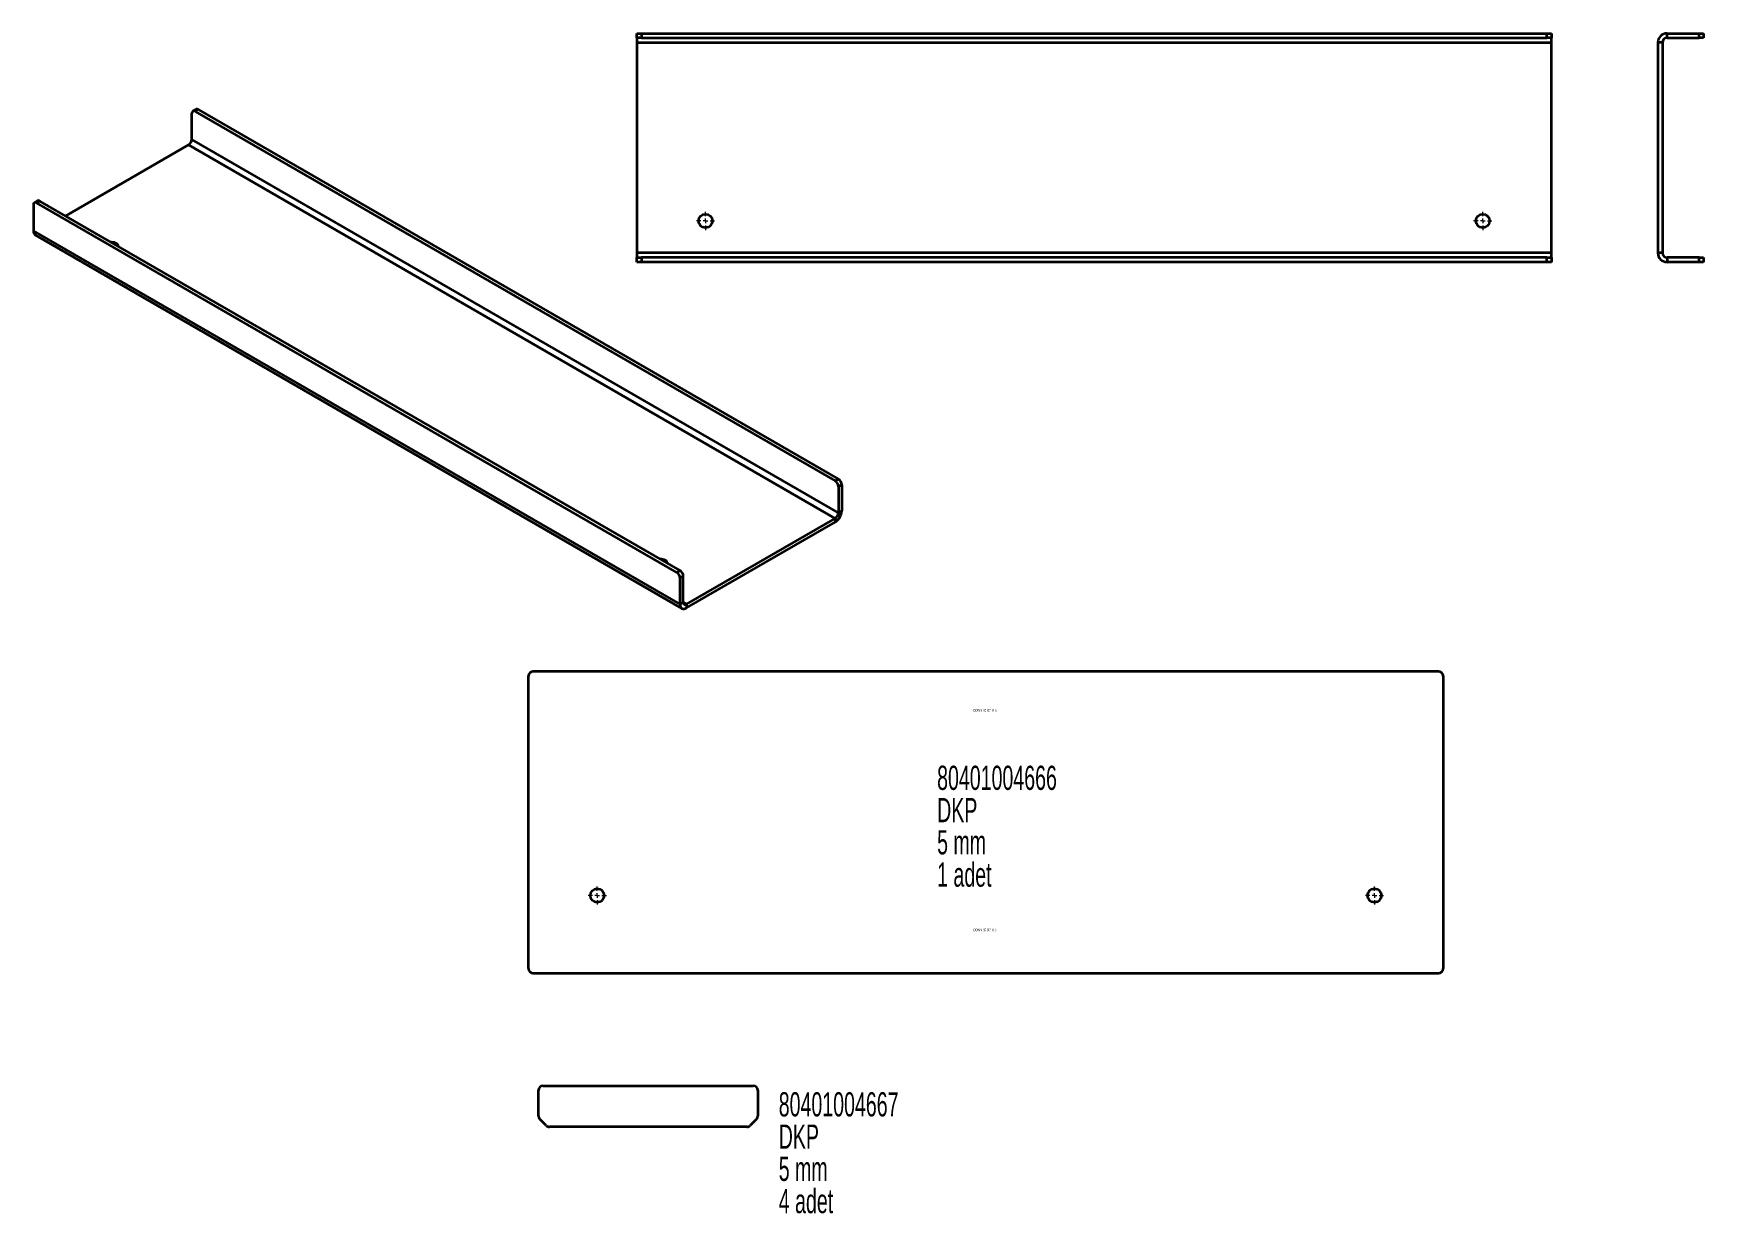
# Model space of a CAD drawing. Header units: millimetres. Extents: x -909 to 917, y -492 to 798.
import ezdxf

# ---------------------------------------------------------------- set-up
doc = ezdxf.new("R2010")
doc.units = ezdxf.units.MM
doc.styles.add('SLDTEXTSTYLE0', font='TXT', dxfattribs={"width": 0.605})
doc.styles.add('SLDTEXTSTYLE1', font='TXT', dxfattribs={"width": 0.574118})

# ---------------------------------------------------------------- blocks, each defined once
blk = doc.blocks.new('SW_NOTE_0')
at = {"color": 0, "linetype": 'Continuous', "lineweight": 0, "attachment_point": 1, "style": 'SLDTEXTSTYLE0'}
for s, insert, char_height in [('80401004666', (0, 34.1), 26.458), ('DKP', (0, -1.2), 26.46), ('5 mm', (0, -36.4), 26.46), ('1 adet', (0, -71.7), 26.46)]:
    blk.add_mtext(s, dxfattribs=dict(at, insert=insert, char_height=char_height))
blk = doc.blocks.new('SW_CENTERMARKSYMBOL_0')
at = {"color": 0, "linetype": 'Continuous', "lineweight": 18}
for p, q in [((-5, 0), (-10, 0)), ((0, 0), (-2.5, 0)), ((0, 5), (0, 10)), ((0, 0), (0, 2.5)), ((0, 0), (0, -2.5)), ((0, 0), (2.5, 0)), ((5, 0), (10, 0)), ((0, -5), (0, -10))]:
    blk.add_line(p, q, dxfattribs=at)
blk = doc.blocks.new('SW_CENTERMARKSYMBOL_1')
at = {"color": 0, "linetype": 'Continuous', "lineweight": 18}
for p, q in [((-5, 0), (-10, 0)), ((0, 0), (-2.5, 0)), ((0, 5), (0, 10)), ((0, 0), (0, 2.5)), ((0, 0), (0, -2.5)), ((0, 0), (2.5, 0)), ((5, 0), (10, 0)), ((0, -5), (0, -10))]:
    blk.add_line(p, q, dxfattribs=at)
blk = doc.blocks.new('SW_CENTERMARKSYMBOL_2')
at = {"color": 0, "linetype": 'Continuous', "lineweight": 18}
for p, q in [((-5, 0), (-10, 0)), ((0, 0), (-2.5, 0)), ((0, 5), (0, 10)), ((0, 0), (0, 2.5)), ((0, 0), (0, -2.5)), ((0, 0), (2.5, 0)), ((5, 0), (10, 0)), ((0, -5), (0, -10))]:
    blk.add_line(p, q, dxfattribs=at)
blk = doc.blocks.new('SW_CENTERMARKSYMBOL_3')
at = {"color": 0, "linetype": 'Continuous', "lineweight": 18}
for p, q in [((-5, 0), (-10, 0)), ((0, 0), (-2.5, 0)), ((0, 5), (0, 10)), ((0, 0), (0, 2.5)), ((0, 0), (0, -2.5)), ((0, 0), (2.5, 0)), ((5, 0), (10, 0)), ((0, -5), (0, -10))]:
    blk.add_line(p, q, dxfattribs=at)
blk = doc.blocks.new('SW_CENTERMARKSYMBOL_4')
at = {"color": 0, "linetype": 'Continuous', "lineweight": 18}
for p, q in [((-5, 0), (-10, 0)), ((0, 0), (-2.5, 0)), ((0, 5), (0, 10)), ((0, 0), (0, 2.5)), ((0, 0), (0, -2.5)), ((0, 0), (2.5, 0)), ((5, 0), (10, 0)), ((0, -5), (0, -10))]:
    blk.add_line(p, q, dxfattribs=at)
blk = doc.blocks.new('SW_CENTERMARKSYMBOL_5')
at = {"color": 0, "linetype": 'Continuous', "lineweight": 18}
for p, q in [((-5, 0), (-10, 0)), ((0, 0), (-2.5, 0)), ((0, 5), (0, 10)), ((0, 0), (0, 2.5)), ((0, 0), (0, -2.5)), ((0, 0), (2.5, 0)), ((5, 0), (10, 0)), ((0, -5), (0, -10))]:
    blk.add_line(p, q, dxfattribs=at)
blk = doc.blocks.new('SW_NOTE_0_1')
at = {"color": 0, "linetype": 'Continuous', "lineweight": 0, "attachment_point": 1, "style": 'SLDTEXTSTYLE0'}
for s, insert, char_height in [('80401004667', (0, 34.1), 26.458), ('DKP', (0, -1.2), 26.46), ('5 mm', (0, -36.4), 26.46), ('4 adet', (0, -71.7), 26.46)]:
    blk.add_mtext(s, dxfattribs=dict(at, insert=insert, char_height=char_height))

msp = doc.modelspace()

# ---------------------------------------------------------------- linework, layer by layer
at = {"color": 7, "linetype": 'Continuous', "lineweight": 35}
for p, q in [((-249.1, 793), (-249.1, 798)), ((-249.1, 798), (-244.1, 798)), ((-244.1, 793), (-249.1, 793)), ((-249.1, 793), (-249.1, 788)), ((-249.1, 788), (750.9, 788)), ((-249.1, 788), (-249.1, 558)), ((-244.1, 798), (-244.1, 793)), ((-244.1, 798), (745.9, 798)), ((-244.1, 793), (745.9, 793)), ((745.9, 793), (745.9, 798)), ((745.9, 798), (750.9, 798)), ((750.9, 793), (745.9, 793)), ((750.9, 798), (750.9, 793)), ((750.9, 788), (750.9, 793)), ((750.9, 558), (750.9, 788)), ((872.4, 788), (867.4, 788)), ((867.4, 788), (867.4, 558)), ((872.4, 788), (872.4, 558)), ((877.4, 793), (877.4, 798)), ((877.4, 798), (912.4, 798)), ((877.4, 793), (912.4, 793)), ((912.4, 793), (912.4, 798)), ((912.4, 798), (917.4, 798)), ((917.4, 793), (912.4, 793)), ((917.4, 798), (917.4, 793)), ((-731.2, 715), (-734.7, 712.9)), ((-728.7, 714.7), (-732.2, 712.7)), ((-732.2, 712.7), (-32.2, 308.6)), ((-728.7, 714.7), (-28.7, 310.6)), ((-735.8, 682.1), (-735.8, 710.7)), ((-739.3, 676), (-873.7, 598.4)), ((-739.3, 676), (-32.2, 267.7)), ((-28.7, 273.9), (-735.8, 682.1)), ((-909, 610.6), (-909, 582.1)), ((-904.4, 615), (-908, 612.9)), ((-901.9, 614.7), (-905.5, 612.7)), ((-205.4, 208.6), (-905.5, 612.7)), ((-201.9, 210.6), (-901.9, 614.7)), ((-201.9, 173.9), (-909, 582.1)), ((-906.9, 577.5), (-199.8, 169.3)), ((750.9, 558), (-249.1, 558)), ((-249.1, 558), (-249.1, 553)), ((-249.1, 548), (-249.1, 553)), ((-249.1, 553), (-244.1, 553)), ((-244.1, 548), (-249.1, 548)), ((-244.1, 553), (-244.1, 548)), ((745.9, 553), (-244.1, 553)), ((745.9, 548), (-244.1, 548)), ((745.9, 548), (745.9, 553)), ((745.9, 553), (750.9, 553)), ((750.9, 548), (745.9, 548)), ((750.9, 553), (750.9, 558)), ((750.9, 553), (750.9, 548)), ((872.4, 558), (867.4, 558)), ((877.4, 553), (877.4, 548)), ((912.4, 553), (877.4, 553)), ((912.4, 548), (877.4, 548)), ((912.4, 548), (912.4, 553)), ((912.4, 553), (917.4, 553)), ((917.4, 548), (912.4, 548)), ((917.4, 553), (917.4, 548)), ((-32.2, 308.6), (-28.7, 310.6)), ((-25.1, 304.5), (-28.7, 302.5)), ((-28.7, 302.5), (-28.7, 273.9)), ((-25.1, 304.5), (-25.1, 275.9)), ((-28.7, 273.9), (-25.1, 275.9)), ((-194.8, 173.9), (-32.2, 267.7)), ((-194.8, 169.8), (-32.2, 263.7)), ((-32.2, 267.7), (-32.2, 263.7)), ((-205.4, 208.6), (-201.9, 210.6)), ((-198.4, 204.5), (-201.9, 202.4)), ((-201.9, 173.9), (-201.9, 202.4)), ((-198.4, 175.9), (-198.4, 204.5)), ((-198.4, 175.9), (-201.9, 173.9)), ((-194.8, 173.9), (-198.4, 175.9)), ((-194.8, 173.9), (-194.8, 169.8)), ((-367.5, -224.6), (-367.5, 95.4)), ((627.5, 100.4), (-362.5, 100.4)), ((632.5, 95.4), (632.5, -224.6)), ((-362.5, -229.6), (627.5, -229.6)), ((-356.8, -385.6), (-356.8, -357.6)), ((-351.8, -352.6), (-121.8, -352.6)), ((-116.8, -357.6), (-116.8, -385.6)), ((-348.2, -396.2), (-355.3, -389.1)), ((-128.9, -397.6), (-344.7, -397.6)), ((-118.2, -389.1), (-125.3, -396.2))]:
    msp.add_line(p, q, dxfattribs=at)
at = {"color": 7, "linetype": 'Continuous', "lineweight": 35, "flags": 128}
for points in [[(-824.6, 570.1), (-824, 570.1), (-822.4, 569.9), (-820.8, 569.6), (-819.5, 569.1), (-818.3, 568.4), (-817.4, 567.7), (-816.9, 566.8), (-816.7, 565.9), (-816.7, 565.5)], [(-201.9, 173.9), (-201.8, 172.3), (-201.4, 171), (-200.7, 170), (-199.8, 169.3), (-198.8, 168.9), (-197.5, 168.8), (-196.2, 169.1), (-194.8, 169.8)]]:
    msp.add_lwpolyline(points, dxfattribs=at)
at = {"color": 7, "linetype": 'Continuous', "lineweight": 35}
for centre in [(-174.1, 593), (675.9, 593), (-292.5, -144.6), (557.5, -144.6)]:
    msp.add_circle(centre, 7.5, dxfattribs=at)
for centre, radius, start, end in [((877.4, 788), 10, 90, 180), ((877.4, 788), 5, 90, 180), ((-733.6, 711), 2.18, 50.7967, 189.214), ((-730.2, 712.7), 2.51, 54.3824, 114.3071), ((-743.4, 682.4), 7.68, 302.6055, 357.3945), ((-906.9, 611), 2.18, 50.7967, 189.214), ((-903.4, 612.7), 2.51, 54.3824, 114.3071), ((-904.1, 581.5), 4.93, 173.7012, 234.9867), ((877.4, 558), 10, 180, 270), ((877.4, 558), 5, 180, 270), ((-32.8, 304.1), 7.68, 2.6055, 57.3945), ((-36.3, 302.1), 7.68, 2.6055, 57.3945), ((-40.5, 276.6), 15.4, 302.6055, 357.3945), ((-36.3, 274.2), 7.68, 302.6055, 357.3945), ((-223, 212.1), 11, 62.1688, 92.9139), ((-219.3, 218.5), 3.62, 0.4778, 66.6075), ((-209.6, 202.1), 7.68, 2.6055, 57.3945), ((-206, 204.1), 7.68, 2.6055, 57.3945), ((-196.2, 175.6), 2.18, 170.786, 309.2033), ((-362.5, 95.4), 5, 90, 180), ((627.5, 95.4), 5, 0, 90), ((-362.5, -224.6), 5, 180, 270), ((627.5, -224.6), 5, 270, 0), ((-351.8, -357.6), 5, 90, 180), ((-121.8, -357.6), 5, 0, 90), ((-351.8, -385.6), 5, 180, 225), ((-344.7, -392.6), 5, 225, 270), ((-128.9, -392.6), 5, 270, 315), ((-121.8, -385.6), 5, 315, 0)]:
    msp.add_arc(centre, radius, start, end, dxfattribs=at)

# ---------------------------------------------------------------- block references
at = {"color": 7, "linetype": 'Continuous', "lineweight": 18}
for name, p in [('SW_CENTERMARKSYMBOL_5', (-174.1, 593)), ('SW_CENTERMARKSYMBOL_4', (675.9, 593)), ('SW_CENTERMARKSYMBOL_0', (-292.5, -144.6)), ('SW_CENTERMARKSYMBOL_2', (-292.5, -144.6)), ('SW_CENTERMARKSYMBOL_1', (557.5, -144.6)), ('SW_CENTERMARKSYMBOL_3', (557.5, -144.6))]:
    msp.add_blockref(name, p, dxfattribs=at)
at = {"color": 7, "linetype": 'Continuous', "lineweight": 0}
for name, p in [('SW_NOTE_0', (79.2, -36.8)), ('SW_NOTE_0_1', (-94, -393.8))]:
    msp.add_blockref(name, p, dxfattribs=at)

# ---------------------------------------------------------------- texts
at = {"color": 7, "linetype": 'Continuous', "lineweight": 18, "char_height": 3, "attachment_point": 2, "style": 'SLDTEXTSTYLE1'}
for insert in [(131.6, 59.3), (131.6, -180.7)]:
    msp.add_mtext('DOWN  90.00°  R 5', dxfattribs=dict(at, insert=insert))

doc.saveas('drawing.dxf')
